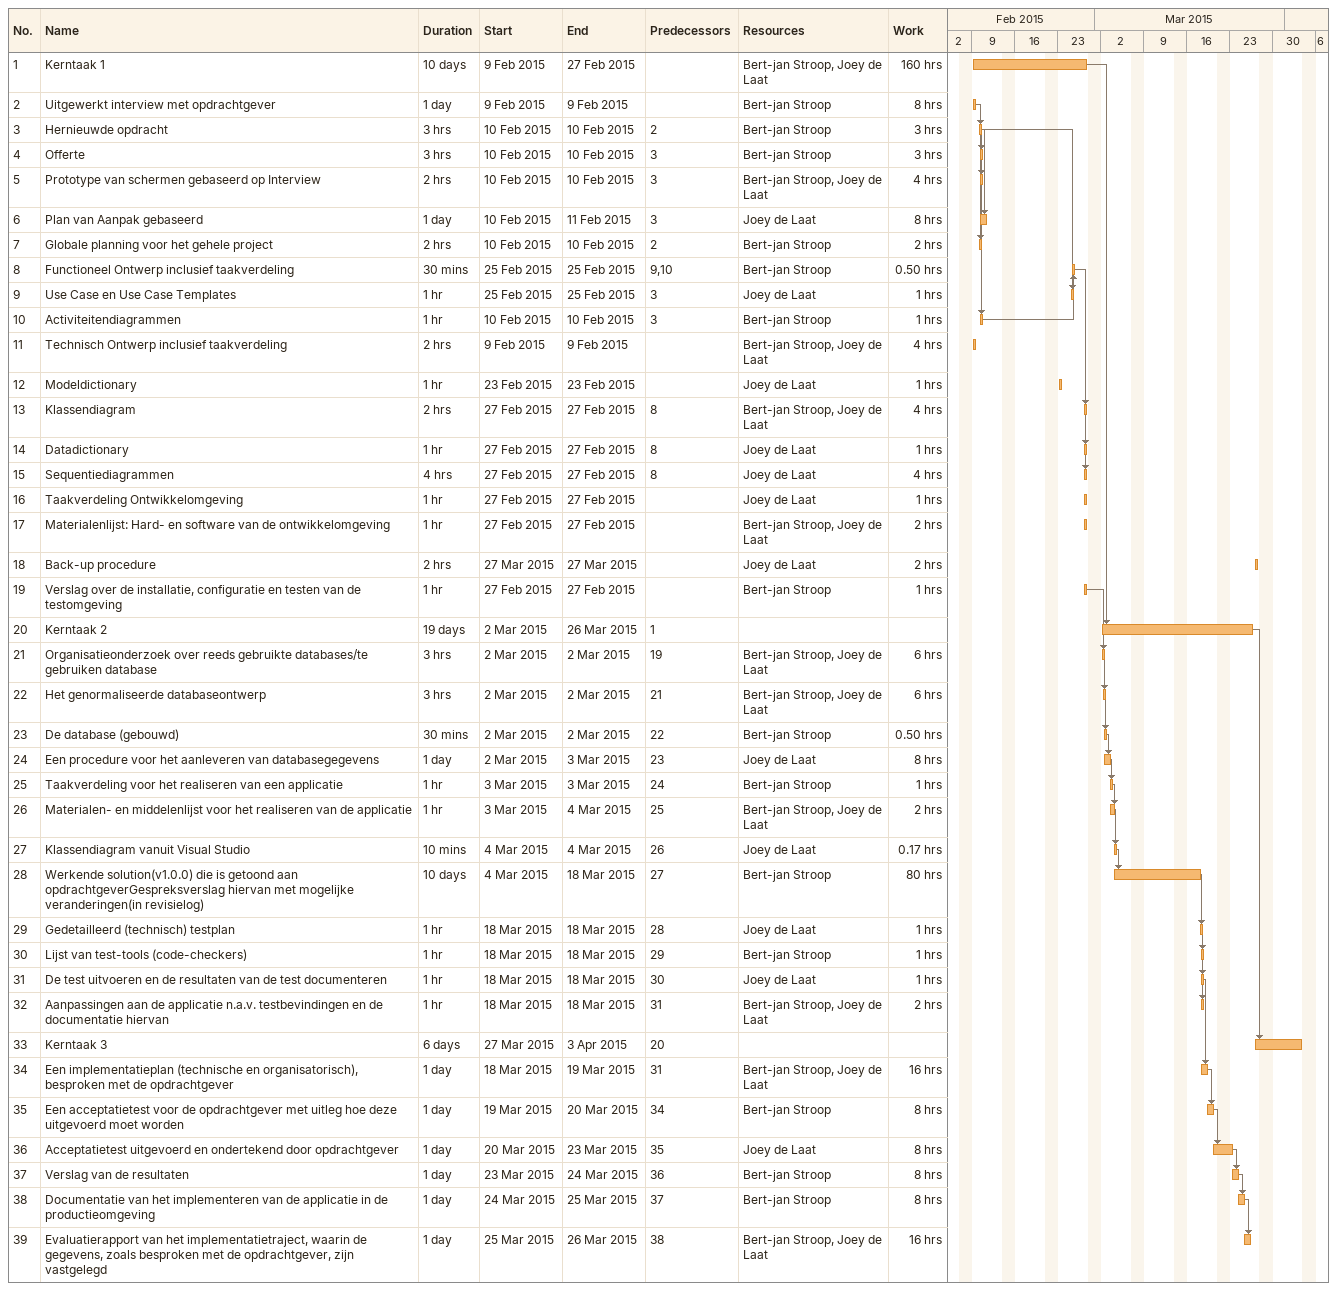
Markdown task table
| ID | Task | Duration | Start | Finish | Predecessors | Resources | Work (h) |
|---|---|---|---|---|---|---|---|
| 1 | Kerntaak 1 | 10d | 2015-02-09 | 2015-02-27 |  | Bert-jan Stroop, Joey de Laat | 160 |
| 2 | Uitgewerkt interview met opdrachtgever | 1d | 2015-02-09 | 2015-02-09 |  | Bert-jan Stroop | 8 |
| 3 | Hernieuwde opdracht | 3h | 2015-02-10 | 2015-02-10 | 2 | Bert-jan Stroop | 3 |
| 4 | Offerte | 3h | 2015-02-10 | 2015-02-10 | 3 | Bert-jan Stroop | 3 |
| 5 | Prototype van schermen gebaseerd op Interview | 2h | 2015-02-10 | 2015-02-10 | 3 | Bert-jan Stroop, Joey de Laat | 4 |
| 6 | Plan van Aanpak gebaseerd | 1d | 2015-02-10 | 2015-02-11 | 3 | Joey de Laat | 8 |
| 7 | Globale planning voor het gehele project | 2h | 2015-02-10 | 2015-02-10 | 2 | Bert-jan Stroop | 2 |
| 8 | Functioneel Ontwerp inclusief taakverdeling | 30min | 2015-02-25 | 2015-02-25 | 9, 10 | Bert-jan Stroop | 0.50 |
| 9 | Use Case en Use Case Templates | 1h | 2015-02-25 | 2015-02-25 | 3 | Joey de Laat | 1 |
| 10 | Activiteitendiagrammen | 1h | 2015-02-10 | 2015-02-10 | 3 | Bert-jan Stroop | 1 |
| 11 | Technisch Ontwerp inclusief taakverdeling | 2h | 2015-02-09 | 2015-02-09 |  | Bert-jan Stroop, Joey de Laat | 4 |
| 12 | Modeldictionary | 1h | 2015-02-23 | 2015-02-23 |  | Joey de Laat | 1 |
| 13 | Klassendiagram | 2h | 2015-02-27 | 2015-02-27 | 8 | Bert-jan Stroop, Joey de Laat | 4 |
| 14 | Datadictionary | 1h | 2015-02-27 | 2015-02-27 | 8 | Joey de Laat | 1 |
| 15 | Sequentiediagrammen | 4h | 2015-02-27 | 2015-02-27 | 8 | Joey de Laat | 4 |
| 16 | Taakverdeling Ontwikkelomgeving | 1h | 2015-02-27 | 2015-02-27 |  | Joey de Laat | 1 |
| 17 | Materialenlijst: Hard- en software van de ontwikkelomgeving | 1h | 2015-02-27 | 2015-02-27 |  | Bert-jan Stroop, Joey de Laat | 2 |
| 18 | Back-up procedure | 2h | 2015-03-27 | 2015-03-27 |  | Joey de Laat | 2 |
| 19 | Verslag over de installatie, configuratie en testen van de testomgeving | 1h | 2015-02-27 | 2015-02-27 |  | Bert-jan Stroop | 1 |
| 20 | Kerntaak 2 | 19d | 2015-03-02 | 2015-03-26 | 1 |  |  |
| 21 | Organisatieonderzoek over reeds gebruikte databases/te gebruiken database | 3h | 2015-03-02 | 2015-03-02 | 19 | Bert-jan Stroop, Joey de Laat | 6 |
| 22 | Het genormaliseerde databaseontwerp | 3h | 2015-03-02 | 2015-03-02 | 21 | Bert-jan Stroop, Joey de Laat | 6 |
| 23 | De database (gebouwd) | 30min | 2015-03-02 | 2015-03-02 | 22 | Bert-jan Stroop | 0.50 |
| 24 | Een procedure voor het aanleveren van databasegegevens | 1d | 2015-03-02 | 2015-03-03 | 23 | Joey de Laat | 8 |
| 25 | Taakverdeling voor het realiseren van een applicatie | 1h | 2015-03-03 | 2015-03-03 | 24 | Bert-jan Stroop | 1 |
| 26 | Materialen- en middelenlijst voor het realiseren van de applicatie | 1h | 2015-03-03 | 2015-03-04 | 25 | Bert-jan Stroop, Joey de Laat | 2 |
| 27 | Klassendiagram vanuit Visual Studio | 10min | 2015-03-04 | 2015-03-04 | 26 | Joey de Laat | 0.17 |
| 28 | Werkende solution(v1.0.0) die is getoond aan opdrachtgeverGespreksverslag hiervan met mogelijke veranderingen(in revisielog) | 10d | 2015-03-04 | 2015-03-18 | 27 | Bert-jan Stroop | 80 |
| 29 | Gedetailleerd (technisch) testplan | 1h | 2015-03-18 | 2015-03-18 | 28 | Joey de Laat | 1 |
| 30 | Lijst van test-tools (code-checkers) | 1h | 2015-03-18 | 2015-03-18 | 29 | Bert-jan Stroop | 1 |
| 31 | De test uitvoeren en de resultaten van de test documenteren | 1h | 2015-03-18 | 2015-03-18 | 30 | Joey de Laat | 1 |
| 32 | Aanpassingen aan de applicatie n.a.v. testbevindingen en de documentatie hiervan | 1h | 2015-03-18 | 2015-03-18 | 31 | Bert-jan Stroop, Joey de Laat | 2 |
| 33 | Kerntaak 3 | 6d | 2015-03-27 | 2015-04-03 | 20 |  |  |
| 34 | Een implementatieplan (technische en organisatorisch), besproken met de opdrachtgever | 1d | 2015-03-18 | 2015-03-19 | 31 | Bert-jan Stroop, Joey de Laat | 16 |
| 35 | Een acceptatietest voor de opdrachtgever met uitleg hoe deze uitgevoerd moet worden | 1d | 2015-03-19 | 2015-03-20 | 34 | Bert-jan Stroop | 8 |
| 36 | Acceptatietest uitgevoerd en ondertekend door opdrachtgever | 1d | 2015-03-20 | 2015-03-23 | 35 | Joey de Laat | 8 |
| 37 | Verslag van de resultaten | 1d | 2015-03-23 | 2015-03-24 | 36 | Bert-jan Stroop | 8 |
| 38 | Documentatie van het implementeren van de applicatie in de productieomgeving | 1d | 2015-03-24 | 2015-03-25 | 37 | Bert-jan Stroop | 8 |
| 39 | Evaluatierapport van het implementatietraject, waarin de gegevens, zoals besproken met de opdrachtgever, zijn vastgelegd | 1d | 2015-03-25 | 2015-03-26 | 38 | Bert-jan Stroop, Joey de Laat | 16 |
